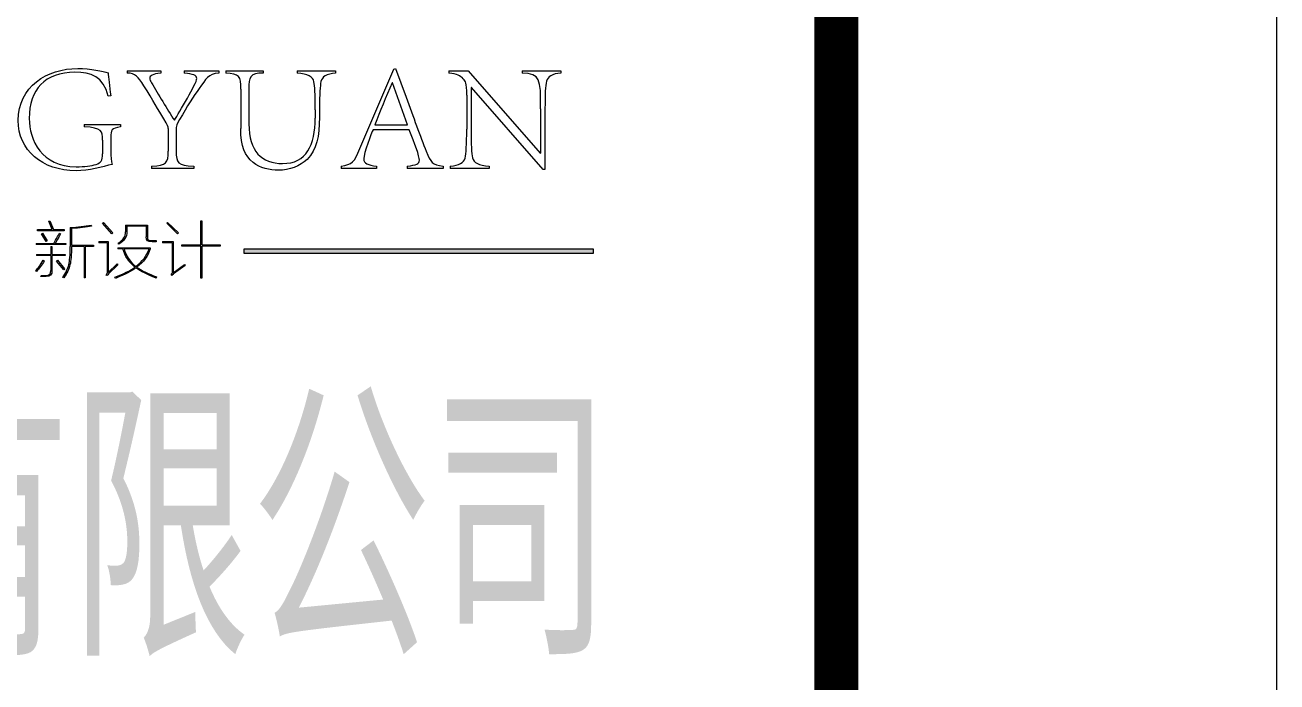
# Model space of a CAD drawing. Header units: inches. Extents: x -3272461 to -2504170, y 403793 to 1071042.
# Drawn here: x -2654256 to -2649994, y 616677 to 618915 of the extents above; entities that cross this region are included whole.
import ezdxf

# ---------------------------------------------------------------- set-up
doc = ezdxf.new("R2010")
doc.units = ezdxf.units.IN
doc.header["$LTSCALE"] = 1000
doc.header["$MEASUREMENT"] = 0
doc.layers.get('0').update_dxf_attribs({"lineweight": 18})
doc.layers.add('PUB_TITLE', color=153, linetype='Continuous', lineweight=18)
doc.layers.add('图层 1', color=7, linetype='Continuous', lineweight=18)
doc.styles.add('-黑体', font='', dxfattribs={"width": 0.7})
doc.styles.get('-黑体').set_extended_font_data('微软雅黑')

msp = doc.modelspace()

# ---------------------------------------------------------------- hatches: boundary and pattern name
msp.add_hatch(color=256).paths.add_polyline_path([(-2653510.6, 618152.3), (-2652321.8, 618152.3), (-2652321.8, 618136.3), (-2653510.6, 618136.3)], flags=0)

# ---------------------------------------------------------------- linework, layer by layer
for p, q in [((-2653908.9, 618759), (-2653908.9, 618751.6)), ((-2653794.2, 618759), (-2653794.2, 618751.6)), ((-2653714.6, 618759), (-2653714.6, 618751.6)), ((-2653596.7, 618759), (-2653596.7, 618751.6)), ((-2653573.4, 618759), (-2653573.4, 618751.6)), ((-2653445.5, 618759), (-2653445.5, 618751.6)), ((-2653330.3, 618759), (-2653330.3, 618751.6)), ((-2653199.7, 618759), (-2653199.7, 618751.6)), ((-2652813.3, 618759), (-2652813.3, 618751.6)), ((-2652563.8, 618759), (-2652563.8, 618751.6)), ((-2652432.1, 618759), (-2652432.1, 618751.6)), ((-2653521.9, 618696.4), (-2653521.9, 618562.1)), ((-2653494.3, 618696.4), (-2653494.3, 618578.5)), ((-2652737.9, 618701.7), (-2652737.9, 618560.5)), ((-2652752.8, 618675.7), (-2652752.8, 618560.5)), ((-2653268.7, 618626.3), (-2653268.7, 618598.2)), ((-2653254.3, 618626.3), (-2653254.3, 618600.8)), ((-2652501.1, 618630), (-2652501.1, 618478.7)), ((-2652486.3, 618630), (-2652486.3, 618423)), ((-2654055.4, 618575.9), (-2654055.4, 618568.4)), ((-2653931.1, 618575.9), (-2653931.1, 618568.4)), ((-2653769.2, 618562.1), (-2653769.2, 618485.6)), ((-2653741.7, 618565.8), (-2653741.7, 618485.6)), ((-2653992.2, 618522.8), (-2653992.2, 618476.6)), ((-2653964, 618533.4), (-2653964, 618485.6)), ((-2653825.5, 618434.1), (-2653825.5, 618426.7)), ((-2653682.2, 618434.1), (-2653682.2, 618426.7)), ((-2653180.1, 618434.1), (-2653180.1, 618426.7)), ((-2653059.6, 618434.1), (-2653059.6, 618426.7)), ((-2652955, 618434.1), (-2652955, 618426.7)), ((-2652833.4, 618434.1), (-2652833.4, 618426.7)), ((-2652809, 618434.1), (-2652809, 618426.7)), ((-2652676.9, 618434.1), (-2652676.9, 618426.7))]:
    msp.add_line(p, q)
at = {"lineweight": 9}
for p, q in [((-2654213.6, 618214.4), (-2654213.6, 618218.6)), ((-2654213.6, 618218.6), (-2654164, 618218.6)), ((-2654175.8, 618246.4), (-2654172.4, 618248)), ((-2654164, 618218.6), (-2654175.8, 618246.4)), ((-2654172.4, 618248), (-2654159.8, 618218.6)), ((-2654159.8, 618218.6), (-2654122.8, 618218.6)), ((-2654122.8, 618218.6), (-2654122.8, 618214.4)), ((-2654102.6, 618225.3), (-2654102.6, 618160.6)), ((-2654098.4, 618222), (-2654098.4, 618164.8)), ((-2653992.4, 618239.6), (-2653989.9, 618242.1)), ((-2653960.4, 618204.3), (-2653992.4, 618239.6)), ((-2653989.9, 618242.1), (-2653957.1, 618206.8)), ((-2653914.2, 618233.7), (-2653914.2, 618211)), ((-2653910, 618229.5), (-2653910, 618211)), ((-2653844.4, 618229.5), (-2653844.4, 618193.4)), ((-2653840.1, 618233.7), (-2653840.1, 618193.4)), ((-2653773.7, 618239.6), (-2653771.2, 618242.1)), ((-2653737.5, 618204.3), (-2653773.7, 618239.6)), ((-2653771.2, 618242.1), (-2653734.2, 618206.8)), ((-2653658.5, 618248), (-2653654.3, 618248)), ((-2653658.5, 618166.5), (-2653658.5, 618248)), ((-2653654.3, 618248), (-2653654.3, 618166.5)), ((-2654122.8, 618214.4), (-2654213.6, 618214.4)), ((-2654200.2, 618203.5), (-2654196.8, 618206)), ((-2654184.2, 618177.4), (-2654200.2, 618203.5)), ((-2654196.8, 618206), (-2654180.8, 618179.9)), ((-2654180.8, 618179.9), (-2654184.2, 618177.4)), ((-2654005, 618177.4), (-2654005, 618173.2)), ((-2653973.1, 618177.4), (-2653973.1, 618072.3)), ((-2653957.1, 618206.8), (-2653960.4, 618204.3)), ((-2653809.9, 618180.8), (-2653809.9, 618176.6)), ((-2653788.8, 618177.4), (-2653788.8, 618173.2)), ((-2653751.8, 618177.4), (-2653751.8, 618071.4)), ((-2653734.2, 618206.8), (-2653737.5, 618204.3)), ((-2654218.7, 618170.7), (-2654218.7, 618167.3)), ((-2654217, 618133.7), (-2654217, 618129.4)), ((-2654169, 618160.6), (-2654169, 618133.7)), ((-2654164.8, 618160.6), (-2654164.8, 618133.7)), ((-2654120.3, 618133.7), (-2654120.3, 618129.4)), ((-2654117.7, 618170.7), (-2654117.7, 618167.3)), ((-2654055.5, 618160.6), (-2654055.5, 618053.7)), ((-2654051.3, 618160.6), (-2654051.3, 618053.7)), ((-2654023.5, 618164.8), (-2654023.5, 618160.6)), ((-2653977.3, 618173.2), (-2653977.3, 618069.7)), ((-2653941.1, 618156.4), (-2653941.1, 618152.2)), ((-2653830.1, 618156.4), (-2653830.1, 618152.2)), ((-2653756, 618173.2), (-2653756, 618069.7)), ((-2653723.2, 618162.3), (-2653723.2, 618166.5)), ((-2653723.2, 618166.5), (-2653658.5, 618166.5)), ((-2653658.5, 618162.3), (-2653723.2, 618162.3)), ((-2653658.5, 618052.9), (-2653658.5, 618162.3)), ((-2653654.3, 618166.5), (-2653592, 618166.5)), ((-2653592, 618162.3), (-2653654.3, 618162.3)), ((-2653654.3, 618162.3), (-2653654.3, 618052.9)), ((-2653592, 618166.5), (-2653592, 618162.3)), ((-2654169, 618129.4), (-2654169, 618079)), ((-2654164.8, 618129.4), (-2654164.8, 618079)), ((-2654149.7, 618110.9), (-2654146.3, 618113.5)), ((-2654124.5, 618081.5), (-2654149.7, 618110.9)), ((-2654146.3, 618113.5), (-2654121.9, 618084.9)), ((-2654121.9, 618084.9), (-2654124.5, 618081.5)), ((-2653654.3, 618052.9), (-2653658.5, 618052.9))]:
    msp.add_line(p, q, dxfattribs=at)
at = {"lineweight": 0}
for p, q in [((-2653510.6, 618152.3), (-2652321.8, 618152.3)), ((-2653510.6, 618136.3), (-2653510.6, 618152.3)), ((-2652321.8, 618136.3), (-2653510.6, 618136.3))]:
    msp.add_line(p, q, dxfattribs=at)
for points, knots in [([(-2653959.3, 618440.5), (-2653993.8, 618432), (-2654038.9, 618418.7), (-2654082.4, 618418.7), (-2654198.2, 618418.7), (-2654279.9, 618488.8), (-2654279.9, 618589.7), (-2654279.9, 618705.9), (-2654181.7, 618767), (-2654077.1, 618767), (-2654032, 618767), (-2653991.6, 618758), (-2653973.6, 618752.7)], [0, 0, 0, 0, 202.231565, 202.231565, 202.231565, 404.46313, 404.46313, 404.46313, 606.694695, 606.694695, 606.694695, 808.92626, 808.92626, 808.92626, 808.92626]), ([(-2653973.1, 618673), (-2653990.6, 618739.9), (-2654032, 618754.3), (-2654086.7, 618754.3), (-2654188.6, 618754.3), (-2654242.2, 618695.3), (-2654242.2, 618597.1), (-2654242.2, 618522.8), (-2654199.7, 618432), (-2654082.4, 618432), (-2654054.3, 618432), (-2654030.4, 618435.2), (-2654014.5, 618440.5)], [0, 0, 0, 0, 179.09247, 179.09247, 179.09247, 358.18494, 358.18494, 358.18494, 537.27741, 537.27741, 537.27741, 716.369881, 716.369881, 716.369881, 716.369881]), ([(-2653794.2, 618751.6), (-2653822.3, 618747.9), (-2653831.9, 618742.6), (-2653831.9, 618733.5), (-2653831.9, 618729.3), (-2653829.8, 618724), (-2653826.1, 618718.1)], [0, 0, 0, 0, 30.325761, 30.325761, 30.325761, 60.651523, 60.651523, 60.651523, 60.651523]), ([(-2653748, 618590.8), (-2653732.1, 618616.7), (-2653671.6, 618716.6), (-2653671.6, 618733), (-2653671.6, 618744.2), (-2653683.8, 618747.9), (-2653714.6, 618751.6)], [0, 0, 0, 0, 105.500314, 105.500314, 105.500314, 211.000629, 211.000629, 211.000629, 211.000629]), ([(-2653494.3, 618578.5), (-2653494.3, 618484.6), (-2653451.3, 618443.2), (-2653379.6, 618443.2), (-2653297.9, 618443.2), (-2653269.2, 618505.8), (-2653268.7, 618598.2)], [0, 0, 0, 0, 204.255932, 204.255932, 204.255932, 408.511864, 408.511864, 408.511864, 408.511864]), ([(-2653071.8, 618558.4), (-2653077.1, 618548.3), (-2653103.6, 618476.6), (-2653103.6, 618460.1), (-2653103.6, 618442.1), (-2653089.3, 618438.9), (-2653059.6, 618434.1)], [0, 0, 0, 0, 79.266684, 79.266684, 79.266684, 158.533368, 158.533368, 158.533368, 158.533368]), ([(-2652955, 618434.1), (-2652924.7, 618438.4), (-2652913.6, 618441.6), (-2652913.6, 618454.3), (-2652913.6, 618468.1), (-2652929.5, 618509.5), (-2652949.1, 618558.4)], [0, 0, 0, 0, 79.559531, 79.559531, 79.559531, 159.119062, 159.119062, 159.119062, 159.119062]), ([(-2653296.3, 618457.5), (-2653319.6, 618434.1), (-2653356.3, 618420.3), (-2653393.4, 618420.3), (-2653424.8, 618420.3), (-2653455.5, 618427.2), (-2653480, 618446.9)], [0, 0, 0, 0, 98.894045, 98.894045, 98.894045, 197.78809, 197.78809, 197.78809, 197.78809])]:
    msp.add_open_spline(points, degree=3, knots=knots)
for points in [[(-2653973.6, 618752.7), (-2653972, 618737.3), (-2653969.3, 618707), (-2653964.6, 618674.1)], [(-2653908.9, 618759), (-2653908.9, 618759), (-2653794.2, 618759), (-2653794.2, 618759)], [(-2653851.5, 618708.1), (-2653872.8, 618740.5), (-2653879.2, 618750), (-2653908.9, 618751.6)], [(-2653714.6, 618759), (-2653714.6, 618759), (-2653596.7, 618759), (-2653596.7, 618759)], [(-2653596.7, 618751.6), (-2653633.3, 618747.4), (-2653639.7, 618732.5), (-2653663.6, 618699)], [(-2653573.4, 618759), (-2653573.4, 618759), (-2653445.5, 618759), (-2653445.5, 618759)], [(-2653521.9, 618696.4), (-2653521.9, 618742.1), (-2653526.2, 618747.4), (-2653573.4, 618751.6)], [(-2653445.5, 618751.6), (-2653490.6, 618750.5), (-2653494.3, 618738.9), (-2653494.3, 618696.4)], [(-2653330.3, 618759), (-2653330.3, 618759), (-2653199.7, 618759), (-2653199.7, 618759)], [(-2653272.9, 618721.9), (-2653276.6, 618738.9), (-2653293.1, 618747.9), (-2653330.3, 618751.6)], [(-2653199.7, 618751.6), (-2653228.9, 618748.4), (-2653246.4, 618738.9), (-2653249, 618722.4)], [(-2653116.4, 618494.1), (-2653116.4, 618494.1), (-2653001.2, 618764.3), (-2653001.2, 618764.3)], [(-2653001.2, 618764.3), (-2653001.2, 618764.3), (-2652994.8, 618767), (-2652994.8, 618767)], [(-2652994.8, 618767), (-2652994.8, 618767), (-2652959.2, 618668.8), (-2652959.2, 618668.8)], [(-2652813.3, 618759), (-2652813.3, 618759), (-2652748, 618759), (-2652748, 618759)], [(-2652765, 618732), (-2652774, 618742.6), (-2652785.1, 618748.4), (-2652813.3, 618751.6)], [(-2652752.8, 618675.7), (-2652752.8, 618722.9), (-2652755.4, 618720.3), (-2652765, 618732)], [(-2652748, 618759), (-2652748, 618759), (-2652502.7, 618478.7), (-2652502.7, 618478.7)], [(-2652563.8, 618759), (-2652563.8, 618759), (-2652432.1, 618759), (-2652432.1, 618759)], [(-2652501.1, 618630), (-2652501.1, 618733.5), (-2652501.6, 618747.4), (-2652563.8, 618751.6)], [(-2652432.1, 618751.6), (-2652462.9, 618748.9), (-2652476.2, 618738.9), (-2652481, 618723.5)], [(-2653783.6, 618596), (-2653801.6, 618623.1), (-2653821.8, 618659.7), (-2653851.5, 618708.1)], [(-2653826.1, 618718.1), (-2653803.2, 618679.9), (-2653773, 618628.4), (-2653748, 618590.8)], [(-2653663.6, 618699), (-2653682.7, 618674.1), (-2653704.5, 618638), (-2653730.5, 618592.9)], [(-2653268.7, 618626.3), (-2653268.7, 618684.2), (-2653269.2, 618705.9), (-2653272.9, 618721.9)], [(-2653249, 618722.4), (-2653251.7, 618705.9), (-2653254.3, 618684.7), (-2653254.3, 618626.3)], [(-2653006.5, 618717.6), (-2653027.7, 618670.4), (-2653048.4, 618620), (-2653065.4, 618575.4)], [(-2653005.4, 618717.6), (-2653005.4, 618717.6), (-2653006.5, 618717.6), (-2653006.5, 618717.6)], [(-2652953.9, 618575.4), (-2652953.9, 618575.4), (-2653005.4, 618717.6), (-2653005.4, 618717.6)], [(-2652492.1, 618423), (-2652492.1, 618423), (-2652736.9, 618701.7), (-2652736.9, 618701.7)], [(-2652736.9, 618701.7), (-2652736.9, 618701.7), (-2652737.9, 618701.7), (-2652737.9, 618701.7)], [(-2652481, 618723.5), (-2652485.7, 618707), (-2652486.3, 618679.9), (-2652486.3, 618630)], [(-2653964.6, 618674.1), (-2653964.6, 618674.1), (-2653973.1, 618673), (-2653973.1, 618673)], [(-2652959.2, 618668.8), (-2652934.8, 618602.4), (-2652910.9, 618536.1), (-2652890.7, 618485.1)], [(-2654055.4, 618575.9), (-2654055.4, 618575.9), (-2653931.1, 618575.9), (-2653931.1, 618575.9)], [(-2653992.2, 618522.8), (-2653992.2, 618555.2), (-2653994.8, 618564.2), (-2654055.4, 618568.4)], [(-2653931.1, 618568.4), (-2653962.4, 618563.7), (-2653964, 618556.7), (-2653964, 618533.4)], [(-2653769.2, 618562.1), (-2653769.2, 618567.9), (-2653770.3, 618573.8), (-2653783.6, 618596)], [(-2653730.5, 618592.9), (-2653740.6, 618577), (-2653741.1, 618571.1), (-2653741.7, 618565.8)], [(-2653480, 618446.9), (-2653507.6, 618469.2), (-2653521.9, 618502.1), (-2653521.9, 618562.1)], [(-2653254.3, 618600.8), (-2653254.3, 618534.5), (-2653263.4, 618491.5), (-2653296.3, 618457.5)], [(-2653065.4, 618575.4), (-2653065.4, 618575.4), (-2652953.9, 618575.4), (-2652953.9, 618575.4)], [(-2652758.6, 618461.7), (-2652754.4, 618477.7), (-2652752.8, 618506.9), (-2652752.8, 618560.5)], [(-2652737.9, 618560.5), (-2652737.4, 618506.9), (-2652736.9, 618477.7), (-2652733.1, 618462.8)], [(-2652949.1, 618558.4), (-2652949.1, 618558.4), (-2653071.8, 618558.4), (-2653071.8, 618558.4)], [(-2654014.5, 618440.5), (-2653998.5, 618445.8), (-2653992.2, 618453.2), (-2653992.2, 618476.6)], [(-2653964, 618485.6), (-2653964, 618467), (-2653963.5, 618451.1), (-2653959.3, 618440.5)], [(-2653825.5, 618434.1), (-2653773.5, 618436.2), (-2653769.2, 618445.3), (-2653769.2, 618485.6)], [(-2653741.7, 618485.6), (-2653741.7, 618445.3), (-2653737.4, 618436.2), (-2653682.2, 618434.1)], [(-2653180.1, 618434.1), (-2653142.9, 618441.6), (-2653136, 618446.3), (-2653116.4, 618494.1)], [(-2652890.7, 618485.1), (-2652874.8, 618445.8), (-2652870.6, 618440), (-2652833.4, 618434.1)], [(-2652502.7, 618478.7), (-2652502.7, 618478.7), (-2652501.1, 618478.7), (-2652501.1, 618478.7)], [(-2652809, 618434.1), (-2652777.7, 618436.2), (-2652762.8, 618446.9), (-2652758.6, 618461.7)], [(-2652733.1, 618462.8), (-2652728.4, 618446.3), (-2652712.4, 618436.8), (-2652676.9, 618434.1)], [(-2653682.2, 618426.7), (-2653682.2, 618426.7), (-2653825.5, 618426.7), (-2653825.5, 618426.7)], [(-2653059.6, 618426.7), (-2653059.6, 618426.7), (-2653180.1, 618426.7), (-2653180.1, 618426.7)], [(-2652833.4, 618426.7), (-2652833.4, 618426.7), (-2652955, 618426.7), (-2652955, 618426.7)], [(-2652676.9, 618426.7), (-2652676.9, 618426.7), (-2652809, 618426.7), (-2652809, 618426.7)], [(-2652486.3, 618423), (-2652486.3, 618423), (-2652492.1, 618423), (-2652492.1, 618423)]]:
    msp.add_open_spline(points, degree=3)
at = {"lineweight": 9}
for points in [[(-2654102.6, 618225.3), (-2654076.8, 618226.5), (-2654053, 618229.3), (-2654031.1, 618233.7)], [(-2654030.3, 618230.4), (-2654047.7, 618225.9), (-2654070.4, 618223.1), (-2654098.4, 618222)], [(-2654031.1, 618233.7), (-2654031.1, 618233.7), (-2654030.3, 618230.4), (-2654030.3, 618230.4)], [(-2653914.2, 618233.7), (-2653914.2, 618233.7), (-2653840.1, 618233.7), (-2653840.1, 618233.7)], [(-2653844.4, 618229.5), (-2653844.4, 618229.5), (-2653910, 618229.5), (-2653910, 618229.5)], [(-2654158.9, 618170.7), (-2654157.3, 618174), (-2654153.9, 618179.9), (-2654148.9, 618188.3)], [(-2654135.4, 618204.3), (-2654138.2, 618198.7), (-2654144.1, 618188), (-2654153.1, 618172.4)], [(-2654148.9, 618188.3), (-2654143.8, 618197.3), (-2654140.4, 618203.2), (-2654138.8, 618206)], [(-2654138.8, 618206), (-2654138.8, 618206), (-2654135.4, 618204.3), (-2654135.4, 618204.3)], [(-2654005, 618177.4), (-2654005, 618177.4), (-2653973.1, 618177.4), (-2653973.1, 618177.4)], [(-2653939.4, 618172.4), (-2653921.5, 618182.5), (-2653913.1, 618195.3), (-2653914.2, 618211)], [(-2653910, 618211), (-2653909.4, 618193.7), (-2653918.4, 618179.6), (-2653936.9, 618169)], [(-2653824.2, 618176.6), (-2653838.2, 618176), (-2653844.9, 618181.6), (-2653844.4, 618193.4)], [(-2653840.1, 618193.4), (-2653841.3, 618184.4), (-2653836, 618180.2), (-2653824.2, 618180.8)], [(-2653824.2, 618180.8), (-2653824.2, 618180.8), (-2653809.9, 618180.8), (-2653809.9, 618180.8)], [(-2653809.9, 618176.6), (-2653809.9, 618176.6), (-2653824.2, 618176.6), (-2653824.2, 618176.6)], [(-2653788.8, 618177.4), (-2653788.8, 618177.4), (-2653751.8, 618177.4), (-2653751.8, 618177.4)], [(-2654117.7, 618167.3), (-2654117.7, 618167.3), (-2654218.7, 618167.3), (-2654218.7, 618167.3)], [(-2654218.7, 618170.7), (-2654218.7, 618170.7), (-2654158.9, 618170.7), (-2654158.9, 618170.7)], [(-2654217, 618133.7), (-2654217, 618133.7), (-2654169, 618133.7), (-2654169, 618133.7)], [(-2654169, 618160.6), (-2654169, 618160.6), (-2654164.8, 618160.6), (-2654164.8, 618160.6)], [(-2654164.8, 618133.7), (-2654164.8, 618133.7), (-2654120.3, 618133.7), (-2654120.3, 618133.7)], [(-2654153.9, 618170.7), (-2654153.9, 618170.7), (-2654117.7, 618170.7), (-2654117.7, 618170.7)], [(-2654153.1, 618172.4), (-2654153.6, 618171.8), (-2654153.9, 618171.2), (-2654153.9, 618170.7)], [(-2654107.6, 618098.3), (-2654104.3, 618111.2), (-2654102.6, 618132), (-2654102.6, 618160.6)], [(-2654098.4, 618160.6), (-2654098.4, 618132.5), (-2654100.1, 618111.8), (-2654103.4, 618098.3)], [(-2654098.4, 618164.8), (-2654098.4, 618164.8), (-2654023.5, 618164.8), (-2654023.5, 618164.8)], [(-2654055.5, 618160.6), (-2654055.5, 618160.6), (-2654098.4, 618160.6), (-2654098.4, 618160.6)], [(-2654023.5, 618160.6), (-2654023.5, 618160.6), (-2654051.3, 618160.6), (-2654051.3, 618160.6)], [(-2653977.3, 618173.2), (-2653977.3, 618173.2), (-2654005, 618173.2), (-2654005, 618173.2)], [(-2653941.1, 618156.4), (-2653941.1, 618156.4), (-2653830.1, 618156.4), (-2653830.1, 618156.4)], [(-2653923.4, 618152.2), (-2653923.4, 618152.2), (-2653941.1, 618152.2), (-2653941.1, 618152.2)], [(-2653936.9, 618169), (-2653936.9, 618169), (-2653939.4, 618172.4), (-2653939.4, 618172.4)], [(-2653882.2, 618089.9), (-2653903, 618107.3), (-2653916.7, 618128), (-2653923.4, 618152.2)], [(-2653834.3, 618152.2), (-2653834.3, 618152.2), (-2653919.2, 618152.2), (-2653919.2, 618152.2)], [(-2653919.2, 618152.2), (-2653912.5, 618128.6), (-2653899, 618108.7), (-2653878.9, 618092.4)], [(-2653878.9, 618092.4), (-2653857, 618109.3), (-2653842.1, 618129.2), (-2653834.3, 618152.2)], [(-2653830.1, 618152.2), (-2653837.9, 618128), (-2653853.1, 618107.3), (-2653875.5, 618089.9)], [(-2653756, 618173.2), (-2653756, 618173.2), (-2653788.8, 618173.2), (-2653788.8, 618173.2)], [(-2654221.2, 618078.1), (-2654212.2, 618087.1), (-2654203.3, 618098.9), (-2654194.3, 618113.5)], [(-2654190.9, 618111.8), (-2654199.3, 618097.8), (-2654208.3, 618085.7), (-2654217.8, 618075.6)], [(-2654169, 618129.4), (-2654169, 618129.4), (-2654217, 618129.4), (-2654217, 618129.4)], [(-2654194.3, 618113.5), (-2654194.3, 618113.5), (-2654190.9, 618111.8), (-2654190.9, 618111.8)], [(-2654120.3, 618129.4), (-2654120.3, 618129.4), (-2654164.8, 618129.4), (-2654164.8, 618129.4)], [(-2654127.8, 618055.4), (-2654117.2, 618070.6), (-2654110.5, 618084.9), (-2654107.6, 618098.3)], [(-2654103.4, 618098.3), (-2654106.3, 618084.9), (-2654113.3, 618070), (-2654124.5, 618053.7)], [(-2653973.1, 618072.3), (-2653973.1, 618072.3), (-2653942.8, 618101.7), (-2653942.8, 618101.7)], [(-2653940.2, 618098.3), (-2653940.2, 618098.3), (-2653972.2, 618067.2), (-2653972.2, 618067.2)], [(-2653942.8, 618101.7), (-2653942.8, 618101.7), (-2653940.2, 618098.3), (-2653940.2, 618098.3)], [(-2653751.8, 618071.4), (-2653751.8, 618071.4), (-2653714, 618099.2), (-2653714, 618099.2)], [(-2653711.4, 618095.8), (-2653711.4, 618095.8), (-2653751, 618067.2), (-2653751, 618067.2)], [(-2653714, 618099.2), (-2653714, 618099.2), (-2653711.4, 618095.8), (-2653711.4, 618095.8)], [(-2654217.8, 618075.6), (-2654217.8, 618075.6), (-2654221.2, 618078.1), (-2654221.2, 618078.1)], [(-2654202.7, 618058), (-2654202.7, 618058), (-2654201.9, 618062.2), (-2654201.9, 618062.2)], [(-2654184.2, 618058), (-2654190.4, 618058), (-2654196.5, 618058), (-2654202.7, 618058)], [(-2654201.9, 618062.2), (-2654195.7, 618062.2), (-2654189.8, 618062.2), (-2654184.2, 618062.2)], [(-2654164.8, 618079), (-2654164.3, 618064.4), (-2654170.7, 618057.4), (-2654184.2, 618058)], [(-2654184.2, 618062.2), (-2654173.5, 618061.6), (-2654168.5, 618067.2), (-2654169, 618079)], [(-2654124.5, 618053.7), (-2654124.5, 618053.7), (-2654127.8, 618055.4), (-2654127.8, 618055.4)], [(-2654051.3, 618053.7), (-2654051.3, 618053.7), (-2654055.5, 618053.7), (-2654055.5, 618053.7)], [(-2653980.6, 618063), (-2653978.4, 618066.9), (-2653977.3, 618069.2), (-2653977.3, 618069.7)], [(-2653977.3, 618061.3), (-2653977.3, 618061.3), (-2653980.6, 618063), (-2653980.6, 618063)], [(-2653972.2, 618067.2), (-2653973.9, 618065), (-2653975.6, 618063), (-2653977.3, 618061.3)], [(-2653948.7, 618052.1), (-2653948.7, 618052.1), (-2653950.3, 618056.3), (-2653950.3, 618056.3)], [(-2653950.3, 618056.3), (-2653921.7, 618066.9), (-2653899, 618078.1), (-2653882.2, 618089.9)], [(-2653878.9, 618087.4), (-2653892.9, 618077.3), (-2653916.1, 618065.5), (-2653948.7, 618052.1)], [(-2653809.9, 618052.9), (-2653840.1, 618064.7), (-2653863.2, 618076.2), (-2653878.9, 618087.4)], [(-2653875.5, 618089.9), (-2653858.1, 618078.1), (-2653836, 618067.2), (-2653809, 618057.1)], [(-2653809, 618057.1), (-2653809, 618057.1), (-2653809.9, 618052.9), (-2653809.9, 618052.9)], [(-2653759.4, 618063.9), (-2653757.2, 618066.7), (-2653756, 618068.6), (-2653756, 618069.7)], [(-2653756.9, 618061.3), (-2653756.9, 618061.3), (-2653759.4, 618063.9), (-2653759.4, 618063.9)], [(-2653752.7, 618064.7), (-2653754.4, 618063.5), (-2653755.8, 618062.5), (-2653756.9, 618061.3)], [(-2653751, 618067.2), (-2653751.5, 618066.7), (-2653752.1, 618065.8), (-2653752.7, 618064.7)]]:
    msp.add_open_spline(points, degree=3, dxfattribs=at)
at = {"layer": 'PUB_TITLE'}
msp.add_lwpolyline([(-2649994.3, 565130.6), (-2649994.3, 628130.6), (-2761444.3, 628130.6), (-2761444.3, 565130.6)], close=True, dxfattribs=at)
msp.add_lwpolyline([(-2651494.3, 566630.6, 150, 150, 0), (-2651494.3, 626630.6, 150, 150, 0), (-2757694.3, 626630.6, 150, 150, 0), (-2757694.3, 566630.6, 150, 150, 0)], format="xyseb", close=True, dxfattribs=at)
at = {"layer": '图层 1', "lineweight": 0}
msp.add_line((-2652321.8, 618152.3), (-2652321.8, 618136.3), dxfattribs=at)

# ---------------------------------------------------------------- texts
at = {"style": '-黑体', "width": 0.6}
msp.add_text('工程设计有限公司', height=750, dxfattribs=at).set_placement((-2657170.6, 616846.4))

doc.saveas('drawing.dxf')
